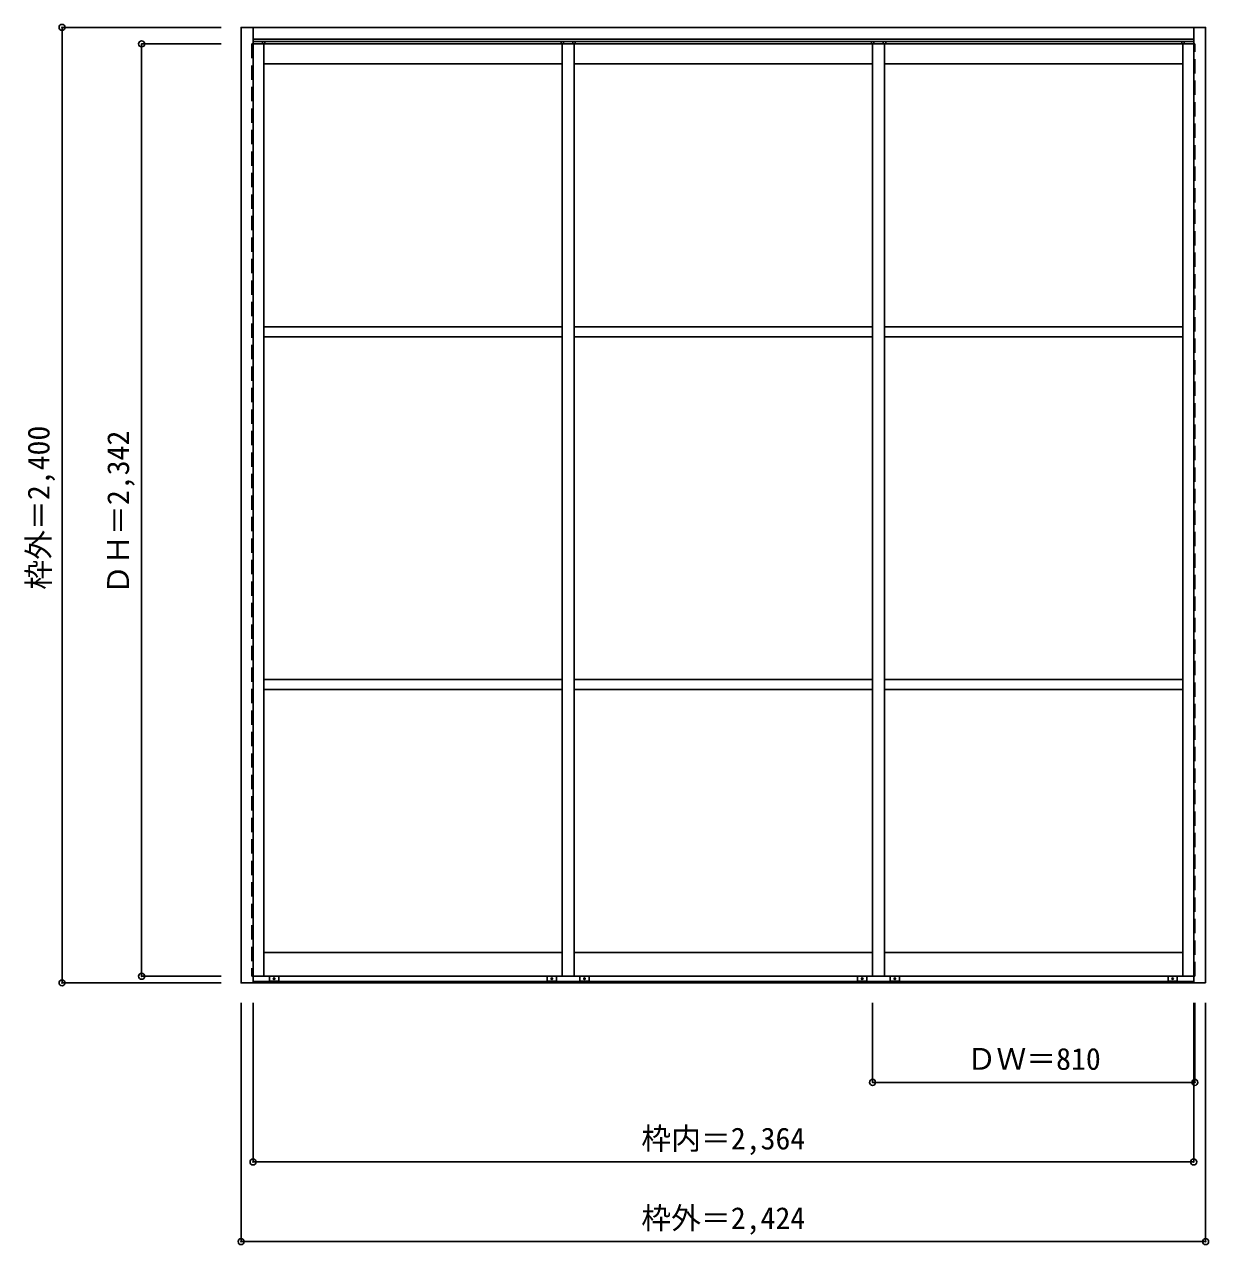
# Model space of a CAD drawing. Units: millimetres, scale not verified. Extents: x -1649 to 1328, y -1400 to 1665.
import ezdxf
from ezdxf.enums import TextEntityAlignment as Align

# ---------------------------------------------------------------- set-up
doc = ezdxf.new("R2010")
doc.units = ezdxf.units.MM
doc.header["$LTSCALE"] = 30
doc.header["$PDMODE"] = 32
doc.header["$PDSIZE"] = 15
doc.linetypes.add('DASHED1', pattern=[1.8, 1.2, -0.6])
doc.layers.add('0-0', color=7, linetype='Continuous')
doc.layers.add('0-1_寸法', color=4, linetype='Continuous')
doc.styles.add('ＭＳ ゴシック', font='')
doc.styles.get('ＭＳ ゴシック').set_extended_font_data('MS Gothic')

msp = doc.modelspace()

# ---------------------------------------------------------------- linework, layer by layer
at = {"layer": '0-0', "color": 3}
for p, q in [((-1073.93, 1657.99), (1290.07, 1657.99)), ((1290.07, 1657.99), (1290.07, 1627.99)), ((-296.93, 1616.49), (-1073.93, 1616.49)), ((-296.93, -725.51), (-296.93, 1616.49)), ((-296.93, -725.51), (-296.93, 1616.49)), ((-296.93, -725.51), (-296.93, 1616.49)), ((-296.93, -725.51), (-296.93, 1616.49)), ((-296.93, -725.51), (-296.93, 1616.49)), ((-266.93, -725.51), (-266.93, 1616.49)), ((-266.93, -725.51), (-266.93, 1616.49)), ((-266.93, -725.51), (-266.93, 1616.49)), ((-266.93, -725.51), (-266.93, 1616.49)), ((483.07, 1616.49), (483.07, -725.51)), ((1290.07, 1616.49), (483.07, 1616.49)), ((-1073.93, -725.51), (-296.93, -725.51)), ((483.07, -725.51), (1290.07, -725.51)), ((1320.07, -742.01), (1290.07, -742.01))]:
    msp.add_line(p, q, dxfattribs=at)
at = {"layer": '0-0', "color": 4, "linetype": 'DASHED1'}
for p, q in [((-1076.93, 1616.49), (-1076.93, -725.51)), ((-1073.93, 1616.49), (-1076.93, 1616.49)), ((-1076.93, -725.51), (-1073.93, -725.51)), ((1290.07, -725.51), (1293.07, -725.51))]:
    msp.add_line(p, q, dxfattribs=at)
at = {"layer": '0-0'}
for p, q in [((-1073.93, 1622.49), (1290.07, 1622.49)), ((-1049.93, 1622.49), (-1049.93, 1616.49)), ((-1046.93, 1616.49), (-1046.93, -725.51)), ((-1043.93, 1622.49), (-1043.93, 1616.49)), ((-299.93, 1622.49), (-299.93, 1616.49)), ((-296.93, -725.51), (-296.93, 1616.49)), ((-293.93, 1622.49), (-293.93, 1616.49)), ((-269.93, 1622.49), (-269.93, 1616.49)), ((-266.93, 1616.49), (-266.93, -725.51)), ((-263.93, 1622.49), (-263.93, 1616.49)), ((480.07, 1622.49), (480.07, 1616.49)), ((483.07, -725.51), (483.07, 1616.49)), ((486.07, 1622.49), (486.07, 1616.49)), ((510.07, 1622.49), (510.07, 1616.49)), ((513.07, 1616.49), (513.07, -725.51)), ((516.07, 1622.49), (516.07, 1616.49)), ((1260.07, 1622.49), (1260.07, 1616.49)), ((1263.07, -725.51), (1263.07, 1616.49)), ((1266.07, 1622.49), (1266.07, 1616.49)), ((-296.93, 1566.49), (-1046.93, 1566.49)), ((483.07, 1566.49), (-266.93, 1566.49)), ((1263.07, 1566.49), (513.07, 1566.49)), ((-296.93, 905.49), (-1046.93, 905.49)), ((483.07, 905.49), (-266.93, 905.49)), ((1263.07, 905.49), (513.07, 905.49)), ((-296.93, 880.49), (-1046.93, 880.49)), ((483.07, 880.49), (-266.93, 880.49)), ((1263.07, 880.49), (513.07, 880.49)), ((-296.93, 19.99), (-1046.93, 19.99)), ((483.07, 19.99), (-266.93, 19.99)), ((1263.07, 19.99), (513.07, 19.99)), ((-296.93, -5.01), (-1046.93, -5.01)), ((483.07, -5.01), (-266.93, -5.01)), ((1263.07, -5.01), (513.07, -5.01)), ((-1046.93, -665.51), (-296.93, -665.51)), ((-266.93, -665.51), (483.07, -665.51)), ((513.07, -665.51), (1263.07, -665.51)), ((-1032.43, -735.01), (-1032.43, -725.51)), ((-1009.43, -735.01), (-1009.43, -725.51)), ((-334.43, -735.01), (-334.43, -725.51)), ((-311.43, -735.01), (-311.43, -725.51)), ((-252.43, -735.01), (-252.43, -725.51)), ((-229.43, -735.01), (-229.43, -725.51)), ((445.57, -735.01), (445.57, -725.51)), ((468.57, -735.01), (468.57, -725.51)), ((527.57, -735.01), (527.57, -725.51)), ((550.57, -735.01), (550.57, -725.51)), ((1225.57, -735.01), (1225.57, -725.51)), ((1248.57, -735.01), (1248.57, -725.51)), ((-1073.93, -738.51), (1290.07, -738.51)), ((-1073.93, -742.01), (1290.07, -742.01)), ((-1011.93, -737.51), (-1029.93, -737.51)), ((-331.93, -737.51), (-313.93, -737.51)), ((-231.93, -737.51), (-249.93, -737.51)), ((448.07, -737.51), (466.07, -737.51)), ((548.07, -737.51), (530.07, -737.51)), ((1228.07, -737.51), (1246.07, -737.51))]:
    msp.add_line(p, q, dxfattribs=at)
at = {"layer": '0-0', "color": 3}
for points in [[(-1073.93, -742.01), (-1103.93, -742.01), (-1103.93, 1657.99), (-1073.93, 1657.99)], [(-296.93, -725.51), (513.07, -725.51), (513.07, 1616.49), (-296.93, 1616.49)]]:
    msp.add_lwpolyline(points, close=True, dxfattribs=at)
for points in [[(1290.07, 1627.99), (-1073.93, 1627.99), (-1073.93, 1657.99)], [(1290.07, -742.01), (1290.07, 1657.99), (1320.07, 1657.99), (1320.07, -742.01)], [(-266.93, -725.51), (-266.93, 1616.49), (-266.93, -725.51)]]:
    msp.add_lwpolyline(points, dxfattribs=at)
at = {"layer": '0-0', "color": 4, "linetype": 'DASHED1'}
msp.add_lwpolyline([(1293.07, -725.51), (1293.07, 1616.49), (1290.07, 1616.49)], dxfattribs=at)
at = {"layer": '0-0'}
for centre in [(-1020.93, -731.51), (-322.93, -731.51), (-240.93, -731.51), (457.07, -731.51), (539.07, -731.51), (1237.07, -731.51)]:
    msp.add_circle(centre, 2, dxfattribs=at)
for centre, radius, start, end in [((-1029.93, -735.01), 2.5, 180, 270), ((-1011.93, -735.01), 2.5, 270, 0), ((-331.93, -735.01), 2.5, 180, 270), ((-322.93, -731.51), 2, 22.21766, 34.24261), ((-313.93, -735.01), 2.5, 270, 0), ((-249.93, -735.01), 2.5, 180, 270), ((-231.93, -735.01), 2.5, 270, 0), ((448.07, -735.01), 2.5, 180, 270), ((457.07, -731.51), 2, 22.21766, 34.24261), ((466.07, -735.01), 2.5, 270, 0), ((530.07, -735.01), 2.5, 180, 270), ((539.07, -731.51), 2, 145.75739, 157.78234), ((548.07, -735.01), 2.5, 270, 0), ((1228.07, -735.01), 2.5, 180, 270), ((1246.07, -735.01), 2.5, 270, 0), ((-1020.93, -731.51), 8.5, 224.90087, 235.43968), ((-1020.93, -731.51), 8.5, 304.56032, 315.09913), ((-322.93, -731.51), 8.5, 224.90087, 235.43968), ((-322.93, -731.51), 8.5, 304.56032, 315.09913), ((-240.93, -731.51), 8.5, 224.90087, 235.43968), ((-240.93, -731.51), 8.5, 304.56032, 315.09913), ((457.07, -731.51), 8.5, 224.90087, 235.43968), ((457.07, -731.51), 8.5, 304.56032, 315.09913), ((539.07, -731.51), 8.5, 224.90087, 235.43968), ((539.07, -731.51), 8.5, 304.56032, 315.09913), ((1237.07, -731.51), 8.5, 224.90087, 235.43968), ((1237.07, -731.51), 8.5, 304.56032, 315.09913)]:
    msp.add_arc(centre, radius, start, end, dxfattribs=at)
at = {"layer": '0-1_寸法'}
for p, q in [((-1553.93, -742.01), (-1553.93, 1657.99)), ((-1553.93, 1657.99), (-1153.93, 1657.99)), ((-1353.93, -725.51), (-1353.93, 1616.49)), ((-1353.93, 1616.49), (-1153.93, 1616.49)), ((-1353.93, -725.51), (-1153.93, -725.51)), ((-1553.93, -742.01), (-1153.93, -742.01)), ((-1103.93, -1392.01), (-1103.93, -792.01)), ((-1073.93, -1192.01), (-1073.93, -792.01)), ((483.07, -992.01), (483.07, -792.01)), ((1290.07, -1192.01), (1290.07, -792.01)), ((1293.07, -992.01), (1293.07, -792.01)), ((1320.07, -1392.01), (1320.07, -792.01)), ((1293.07, -992.01), (483.07, -992.01)), ((1290.07, -1192.01), (-1073.93, -1192.01)), ((1320.07, -1392.01), (-1103.93, -1392.01))]:
    msp.add_line(p, q, dxfattribs=at)
at = {"layer": '0-1_寸法', "color": 7}
for p in [(-1553.93, 1657.99), (-1353.93, 1616.49), (-1553.93, -742.01), (-1353.93, -725.51), (483.07, -992.01), (1293.07, -992.01), (-1073.93, -1192.01), (1290.07, -1192.01), (-1103.93, -1392.01), (1320.07, -1392.01)]:
    msp.add_point(p, dxfattribs=at)

# ---------------------------------------------------------------- texts
at = {"layer": '0-1_寸法', "color": 7, "style": 'ＭＳ ゴシック'}
for s, p in [('枠外＝2,400', (-1568.93, 245.49)), ('ＤＨ＝2,342', (-1368.93, 232.99))]:
    msp.add_text(s, height=54.99, rotation=90, dxfattribs=at).set_placement(p, align=Align.BOTTOM_LEFT)
for s, p in [('ＤＷ＝810', (719.32, -977.01)), ('枠内＝2,364', (-98.18, -1177.01)), ('枠外＝2,424', (-98.18, -1377.01))]:
    msp.add_text(s, height=54.99, dxfattribs=at).set_placement(p, align=Align.BOTTOM_LEFT)

doc.saveas('drawing.dxf')
